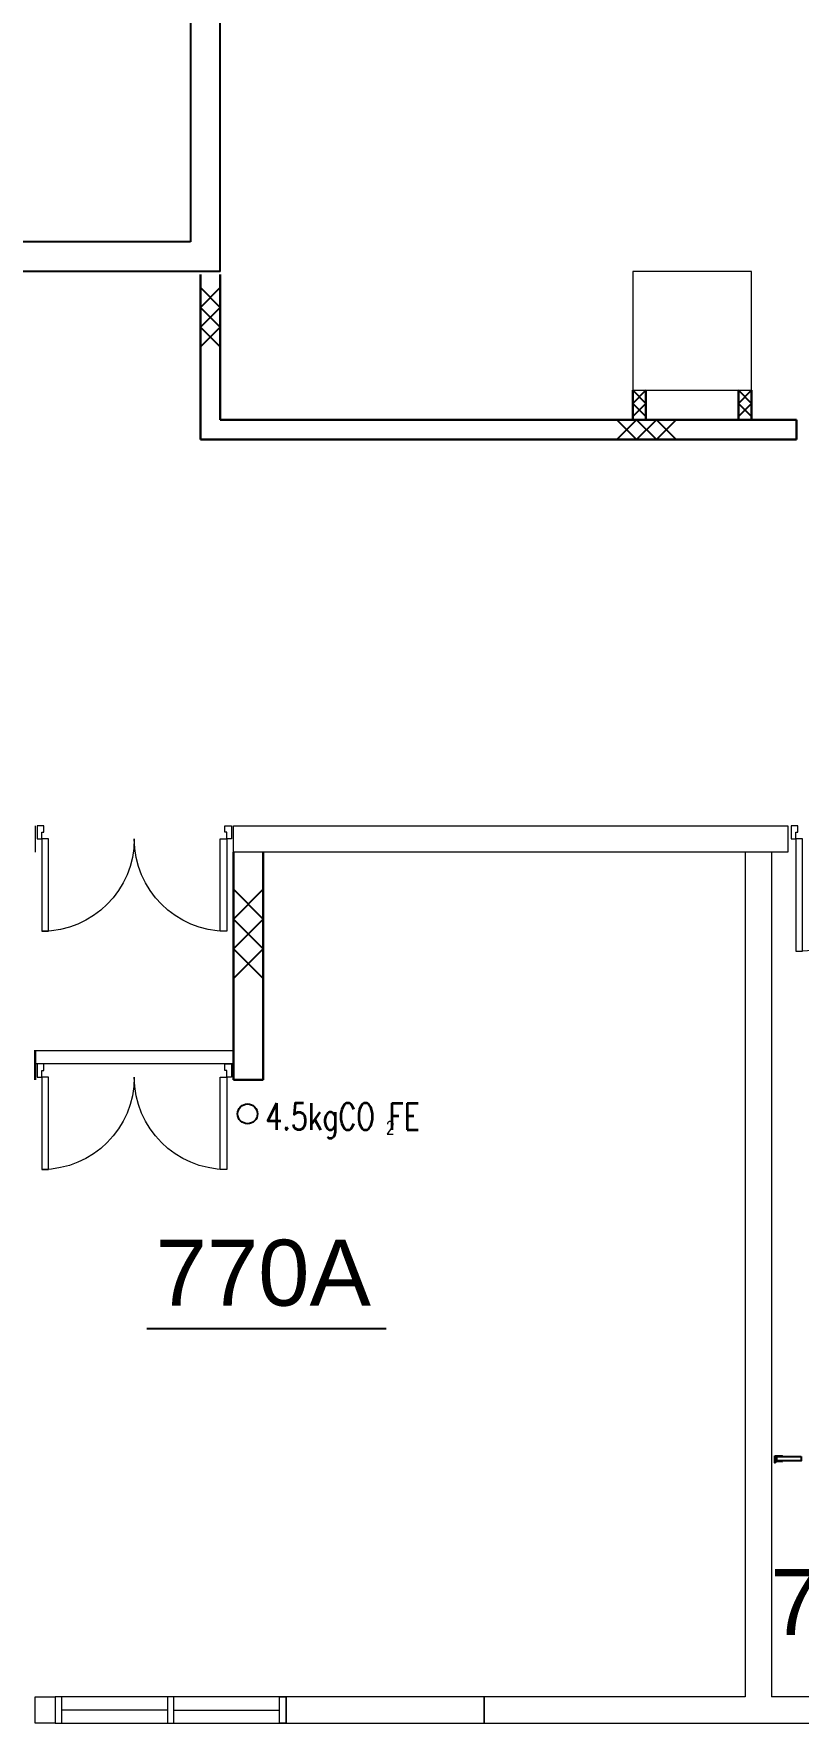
# Model space of a CAD drawing. Header units: millimetres. Extents: x -68474 to 336725, y -113450 to 40976.
# Drawn here: x 217014 to 222803, y -49550 to -36750 of the extents above; entities that cross this region are included whole.
import ezdxf
from ezdxf.enums import TextEntityAlignment as Align

# ---------------------------------------------------------------- set-up
doc = ezdxf.new("R2010")
doc.units = ezdxf.units.MM
doc.header["$LTSCALE"] = 900
for name, color, linetype in [('EC-7thFloor-s6152$0$E-blockwall', 1, 'Continuous'), ('EC-7thFloor-s6152$0$E-fire service', 5, 'Continuous'), ('EC-7thFloor-s6152$0$RC', 7, 'Continuous'), ('EC-7thFloor-s6152$0$RM-ID', 3, 'Continuous'), ('EC-7thFloor-s6152$0$TOILET PARTITION', 2, 'Continuous')]:
    doc.layers.add(name, color=color, linetype=linetype)
for name, color, linetype, lineweight in [('EC-7thFloor-s6152$0$ECOLUMN', 7, 'Continuous', 20), ('EC-7thFloor-s6152$0$EDOOR', 5, 'Continuous', 18), ('EC-7thFloor-s6152$0$ETHIN', 5, 'Continuous', 13), ('EC-7thFloor-s6152$0$EWALL', 3, 'Continuous', 30), ('EC-7thFloor-s6152$0$EWINDOW', 9, 'Continuous', 9)]:
    doc.layers.add(name, color=color, linetype=linetype, lineweight=lineweight)
doc.styles.add('EC-7thFloor-s6152$0$STANDARD', font='SIMPLEX.SHX')
doc.styles.add('EC-7thFloor-s6152$0$T1', font='arial.ttf')

# ---------------------------------------------------------------- blocks, each defined once
blk = doc.blocks.new('EC-7thFloor-s6152$0$dr_d_1400')
for points in [[(-1410, 100), (-1460, 100), (-1460, 800), (-1410, 800)], [(-110, 100), (-60, 100), (-60, 800), (-110, 800)], [(-1460, 50), (-1445, 50), (-1445, 0), (-1445, 0), (-1445, 0), (-1495, 0), (-1495, 100), (-1495, 100), (-1495, 100), (-1460, 100)], [(-60, 50), (-75, 50), (-75, 0), (-75, 0), (-75, 0), (-25, 0), (-25, 100), (-25, 100), (-25, 100), (-60, 100)]]:
    blk.add_lwpolyline(points, close=True)
at = {"color": 1}
for centre, start, end in [((-1460, 100), 0, 90), ((-60, 100), 90, 180)]:
    blk.add_arc(centre, 700, start, end, dxfattribs=at)
blk = doc.blocks.new('EC-7thFloor-s6152$0$BLOCK150')
for p, q in [((0, 0), (150, 150)), ((150, 0), (0, 150)), ((300, 0), (150, 150)), ((150, 0), (300, 150)), ((300, 0), (450, 150)), ((450, 0), (300, 150))]:
    blk.add_line(p, q)
blk = doc.blocks.new('EC-7thFloor-s6152$0$FS')
blk.add_circle((0, 0), 75)
at = {"style": 'EC-7thFloor-s6152$0$STANDARD', "width": 0.75}
for tag, p, height in [('FS', (-638, -75), 200), ('2', (-329, -75), 100)]:
    blk.add_attdef(tag, p, '', height=height, dxfattribs=at)
blk = doc.blocks.new('EC-7thFloor-s6152$0$dr_s_850')
for points in [[(-110, 100), (-60, 100), (-60, 950), (-110, 950)], [(-910, 50), (-895, 50), (-895, 0), (-895, 0), (-895, 0), (-945, 0), (-945, 100), (-945, 100), (-945, 100), (-910, 100)], [(-60, 50), (-75, 50), (-75, 0), (-75, 0), (-75, 0), (-25, 0), (-25, 100), (-25, 100), (-25, 100), (-60, 100)]]:
    blk.add_lwpolyline(points, close=True)
at = {"color": 1}
blk.add_arc((-60, 100), 850, 90, 180, dxfattribs=at)

msp = doc.modelspace()

# ---------------------------------------------------------------- linework, layer by layer
for p, q in [((218275, -38822.59744), (218425, -38672.59744)), ((218275, -38672.59744), (218425, -38822.59744)), ((218275, -38822.59744), (218425, -38672.59744)), ((218275, -38672.59744), (218425, -38822.59744)), ((218275, -38822.59744), (218425, -38972.59744)), ((218275, -38972.59744), (218425, -38822.59744)), ((218275, -38822.59744), (218425, -38972.59744)), ((218275, -38972.59744), (218425, -38822.59744)), ((218275, -39122.59744), (218425, -38972.59744)), ((218275, -38972.59744), (218425, -39122.59744)), ((218275, -39122.59744), (218425, -38972.59744)), ((218275, -38972.59744), (218425, -39122.59744)), ((221650, -39450), (221550, -39550)), ((221650, -39550), (221550, -39450)), ((221650, -39450), (221550, -39550)), ((221650, -39550), (221550, -39450)), ((221650, -39650), (221550, -39550)), ((221650, -39550), (221550, -39650)), ((221650, -39650), (221550, -39550)), ((221650, -39550), (221550, -39650)), ((222450, -39450), (222350, -39550)), ((222450, -39550), (222350, -39450)), ((222450, -39450), (222350, -39550)), ((222450, -39550), (222350, -39450)), ((222450, -39650), (222350, -39550)), ((222450, -39550), (222350, -39650)), ((222450, -39650), (222350, -39550)), ((222450, -39550), (222350, -39650)), ((221579.15126, -39824.99458), (221429.15126, -39674.99458)), ((221429.15126, -39824.99458), (221579.15126, -39674.99458)), ((221579.15126, -39824.99458), (221429.15126, -39674.99458)), ((221429.15126, -39824.99458), (221579.15126, -39674.99458)), ((221579.15126, -39824.99458), (221729.15126, -39674.99458)), ((221729.15126, -39824.99458), (221579.15126, -39674.99458)), ((221579.15126, -39824.99458), (221729.15126, -39674.99458)), ((221729.15126, -39824.99458), (221579.15126, -39674.99458)), ((221879.15126, -39824.99458), (221729.15126, -39674.99458)), ((221729.15126, -39824.99458), (221879.15126, -39674.99458)), ((221879.15126, -39824.99458), (221729.15126, -39674.99458)), ((221729.15126, -39824.99458), (221879.15126, -39674.99458))]:
    msp.add_line(p, q)
at = {"layer": 'EC-7thFloor-s6152$0$ECOLUMN'}
for p, q in [((222450, -38550), (221550, -38550)), ((221550, -38550), (221550, -39450)), ((222450, -38550), (221550, -38550)), ((221550, -38550), (221550, -39450)), ((222450, -39450), (222450, -38550)), ((222450, -39450), (222450, -38550)), ((221550, -39450), (222450, -39450)), ((221550, -39450), (222450, -39450)), ((217025, -42749.99458), (217024.99999, -42949.99461)), ((217025, -42749.99458), (217024.99999, -42949.99461)), ((222400, -42949.99458), (222400, -49349.99458)), ((222400, -42949.99458), (222400, -49349.99458)), ((222600, -42949.99458), (222600, -49349.99458)), ((222600, -42949.99458), (222600, -49349.99458))]:
    msp.add_line(p, q, dxfattribs=at)
for points in [[(218524.99995, -42749.99458), (222724.99995, -42749.99458), (222724.99995, -42949.99458), (218524.99995, -42949.99458)], [(218524.99995, -42749.99458), (222724.99995, -42749.99458), (222724.99995, -42949.99458), (218524.99995, -42949.99458)], [(218924.99995, -49549.99459), (220424.99995, -49549.99459), (220424.99995, -49349.99459), (218924.99995, -49349.99459)], [(218924.99995, -49549.99459), (220424.99995, -49549.99459), (220424.99995, -49349.99459), (218924.99995, -49349.99459)]]:
    msp.add_lwpolyline(points, close=True, dxfattribs=at)
for points in [[(217174.99995, -49349.99459), (217174.99995, -49549.99459), (217025, -49549.99458), (217025, -49349.99458), (217174.99995, -49349.99459)], [(217174.99995, -49349.99459), (217174.99995, -49549.99459), (217025, -49549.99458), (217025, -49349.99458), (217174.99995, -49349.99459)], [(222400, -49349.99458), (220424.99995, -49349.99459), (220424.99995, -49549.99459), (223474.99995, -49549.99458), (223474.99995, -49349.99458), (222600, -49349.99458)], [(222400, -49349.99458), (220424.99995, -49349.99459), (220424.99995, -49549.99459), (223474.99995, -49549.99458), (223474.99995, -49349.99458), (222600, -49349.99458)]]:
    msp.add_lwpolyline(points, dxfattribs=at)
at = {"layer": 'EC-7thFloor-s6152$0$ETHIN'}
for p, q in [((218524.99994, -44454.73882), (217025, -44454.73896)), ((218524.99994, -44454.73882), (217025, -44454.73896)), ((218524.99994, -44554.73882), (217025, -44554.73896)), ((218524.99994, -44554.73882), (217025, -44554.73896))]:
    msp.add_line(p, q, dxfattribs=at)
at = {"layer": 'EC-7thFloor-s6152$0$EWALL'}
for p, q in [((218275, -38574.9), (218275, -39824.99458)), ((218275, -38574.9), (218275, -39824.99458)), ((218425, -38574.9), (218425, -39674.99458)), ((218425, -38574.9), (218425, -39674.99458)), ((221550, -39675), (221550, -39450)), ((221550, -39675), (221550, -39450)), ((221650, -39675), (221650, -39450)), ((221650, -39675), (221650, -39450)), ((222350, -39675), (222350, -39450)), ((222350, -39675), (222350, -39450)), ((222450, -39675), (222450, -39450)), ((222450, -39675), (222450, -39450)), ((222790.15, -39674.99458), (218425, -39674.99458)), ((222790.15, -39674.99458), (218425, -39674.99458)), ((222790.15, -39824.99458), (222790.15, -39674.99458)), ((222790.15, -39824.99458), (222790.15, -39674.99458)), ((222790.15, -39824.99458), (218275, -39824.99458)), ((222790.15, -39824.99458), (218275, -39824.99458)), ((218524.99993, -42949.99458), (218524.99994, -44674.99456)), ((218524.99993, -42949.99458), (218524.99994, -44674.99456)), ((218749.99993, -42949.99458), (218749.99993, -44674.99456)), ((218749.99993, -42949.99458), (218749.99993, -44674.99456)), ((217025, -44449.99458), (217024.99999, -44674.99458)), ((217025, -44449.99458), (217024.99999, -44674.99458)), ((218749.99993, -44674.99456), (218524.99994, -44674.99456)), ((218749.99993, -44674.99456), (218524.99994, -44674.99456))]:
    msp.add_line(p, q, dxfattribs=at)
at = {"layer": 'EC-7thFloor-s6152$0$EWINDOW', "linetype": 'Continuous'}
for p, q in [((218024.99995, -49449.99459), (217224.99995, -49449.99459)), ((218024.99995, -49449.99459), (217224.99995, -49449.99459)), ((218074.99995, -49449.99459), (218874.99995, -49449.99459)), ((218074.99995, -49449.99459), (218874.99995, -49449.99459))]:
    msp.add_line(p, q, dxfattribs=at)
for points in [[(217174.99995, -49549.99459), (217224.99995, -49549.99459), (217224.99995, -49349.99459), (217174.99995, -49349.99459)], [(217174.99995, -49549.99459), (218924.99995, -49549.99459), (218924.99995, -49349.99459), (217174.99995, -49349.99459)], [(217174.99995, -49549.99459), (217224.99995, -49549.99459), (217224.99995, -49349.99459), (217174.99995, -49349.99459)], [(217174.99995, -49549.99459), (218924.99995, -49549.99459), (218924.99995, -49349.99459), (217174.99995, -49349.99459)], [(218024.99995, -49549.99459), (218074.99995, -49549.99459), (218074.99995, -49349.99459), (218024.99995, -49349.99459)], [(218024.99995, -49549.99459), (218074.99995, -49549.99459), (218074.99995, -49349.99459), (218024.99995, -49349.99459)], [(218924.99995, -49549.99459), (218874.99995, -49549.99459), (218874.99995, -49349.99459), (218924.99995, -49349.99459)], [(218924.99995, -49549.99459), (218874.99995, -49549.99459), (218874.99995, -49349.99459), (218924.99995, -49349.99459)]]:
    msp.add_lwpolyline(points, close=True, dxfattribs=at)
at = {"layer": 'EC-7thFloor-s6152$0$RC'}
for p, q in [((218200.1, -32200), (218200.1, -38325)), ((218200.1, -32200), (218200.1, -38325)), ((218425, -38550), (218425, -32200)), ((218425, -38550), (218425, -32200)), ((218200, -38325), (215600.1, -38325)), ((218200.1, -38325), (215600.1, -38325)), ((218200, -38325), (215600.1, -38325)), ((218200.1, -38325), (215600.1, -38325)), ((218425, -38550), (216400.1, -38550)), ((218425, -38550), (216400.1, -38550)), ((218425, -38550), (216400.1, -38550)), ((218425, -38550), (216400.1, -38550))]:
    msp.add_line(p, q, dxfattribs=at)
at = {"layer": 'EC-7thFloor-s6152$0$RM-ID', "color": 1}
msp.add_line((217870.48657, -46560.47434), (219682.54221, -46560.47434), dxfattribs=at)
msp.add_line((217870.48657, -46560.47434), (219682.54221, -46560.47434), dxfattribs=at)
at = {"layer": 'EC-7thFloor-s6152$0$TOILET PARTITION'}
msp.add_lwpolyline([(222625, -47524.99458), (222681, -47524.99458, -0.4142135624), (222685, -47528.99458), (222685, -47529.99458), (222640, -47529.99458), (222640, -47533.49458), (222630, -47533.49458), (222630, -47558.49458), (222640, -47558.49458), (222640, -47561.99458), (222685, -47561.99458), (222685, -47562.99458, -0.4142135624), (222681, -47566.99458), (222630, -47566.99458), (222630, -47572.99458, -0.4142135624), (222626, -47576.99458), (222625, -47576.99458), (222625, -47524.99458)], format="xyb", dxfattribs=at)
msp.add_lwpolyline([(222625, -47524.99458), (222681, -47524.99458, -0.4142135624), (222685, -47528.99458), (222685, -47529.99458), (222640, -47529.99458), (222640, -47533.49458), (222630, -47533.49458), (222630, -47558.49458), (222640, -47558.49458), (222640, -47561.99458), (222685, -47561.99458), (222685, -47562.99458, -0.4142135624), (222681, -47566.99458), (222630, -47566.99458), (222630, -47572.99458, -0.4142135624), (222626, -47576.99458), (222625, -47576.99458), (222625, -47524.99458)], format="xyb", dxfattribs=at)
msp.add_lwpolyline([(222825, -47529.99458), (222825, -47561.99458), (222640, -47561.99458), (222640, -47529.99458)], close=True, dxfattribs=at)
msp.add_lwpolyline([(222825, -47529.99458), (222825, -47561.99458), (222640, -47561.99458), (222640, -47529.99458)], close=True, dxfattribs=at)

# ---------------------------------------------------------------- block references
at = {"layer": 'EC-7thFloor-s6152$0$E-blockwall', "xscale": 1.5, "yscale": 1.5, "zscale": 1.5, "rotation": 90.00000006225432}
msp.add_blockref('EC-7thFloor-s6152$0$BLOCK150', (218749.99993, -43906.93226), dxfattribs=at)
msp.add_blockref('EC-7thFloor-s6152$0$BLOCK150', (218749.99993, -43906.93226), dxfattribs=at)
at = {"layer": 'EC-7thFloor-s6152$0$E-fire service'}
ref = msp.add_blockref('EC-7thFloor-s6152$0$FS', (218632.4547, -44933.31197, 0), dxfattribs=at)
ref.add_attrib('FS', '4.5kgCO FE', (218767.95385, -45053.08068), dxfattribs={"layer": '0', "height": 200, "style": 'EC-7thFloor-s6152$0$STANDARD', "width": 0.75})
ref.add_attrib('2', '2', (219680.83613, -45087.82468), dxfattribs={"layer": '0', "height": 100, "style": 'EC-7thFloor-s6152$0$STANDARD', "width": 0.75})
ref = msp.add_blockref('EC-7thFloor-s6152$0$FS', (218632.4547, -44933.31197, 0), dxfattribs=at)
ref.add_attrib('FS', '4.5kgCO FE', (218767.95385, -45053.08068), dxfattribs={"layer": '0', "height": 200, "style": 'EC-7thFloor-s6152$0$STANDARD', "width": 0.75})
ref.add_attrib('2', '2', (219680.83613, -45087.82468), dxfattribs={"layer": '0', "height": 100, "style": 'EC-7thFloor-s6152$0$STANDARD', "width": 0.75})
at = {"layer": 'EC-7thFloor-s6152$0$EDOOR', "linetype": 'Continuous', "xscale": -1, "rotation": 180}
for p in [(218534.99993, -42749.99458), (218534.99993, -42749.99458), (218534.99993, -44554.73882), (218534.99993, -44554.73882)]:
    msp.add_blockref('EC-7thFloor-s6152$0$dr_d_1400', p, dxfattribs=at)
at = {"layer": 'EC-7thFloor-s6152$0$EDOOR', "linetype": 'Continuous', "rotation": 180}
msp.add_blockref('EC-7thFloor-s6152$0$dr_s_850', (222724.99995, -42749.99458), dxfattribs=at)
msp.add_blockref('EC-7thFloor-s6152$0$dr_s_850', (222724.99995, -42749.99458), dxfattribs=at)

# ---------------------------------------------------------------- texts
at = {"layer": 'EC-7thFloor-s6152$0$RM-ID', "style": 'EC-7thFloor-s6152$0$T1'}
for s, p in [('770A', (218751.82146, -46136.61192)), ('770A', (218751.82146, -46136.61192)), ('771T', (223385.87881, -48632.44013)), ('771T', (223385.87881, -48632.44013))]:
    msp.add_text(s, height=500, dxfattribs=at).set_placement(p, align=Align.MIDDLE)

doc.saveas('drawing.dxf')
